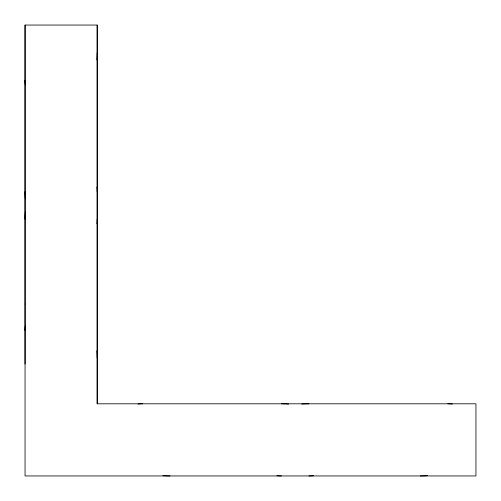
<?xml version="1.0" encoding="UTF-8"?>
<svg xmlns="http://www.w3.org/2000/svg" width="501" height="501" viewBox="0 0 501 501"><rect width="100%" height="100%" fill="white"/><g stroke="black" fill="none" stroke-linecap="round" stroke-linejoin="round"><path stroke-width="0.75" d="M25.05 25.05L25.056 475.95L475.95 475.95L475.95 403.806L97.194 403.806L97.194 25.05L25.05 25.05L25.05 303.844M25.05 364.089L25.05 304.188M97.194 403.806L97.194 25.05M97.188 219.137A19.614 1.96 84.2 0 1 96.925 223.709M25.319 198.878A19.614 1.96 84.2 0 1 25.056 191.683M97.188 52.805A19.614 1.96 -84.2 0 1 96.925 60.001M25.319 84.832A19.614 1.96 -84.2 0 1 25.056 80.26M96.925 187.111A19.614 1.96 -84.2 0 1 97.188 191.683M25.056 219.137A19.614 1.96 -84.2 0 1 25.319 211.942M281.456 403.812A19.614 1.96 5.8 0 1 288.657 404.075M313.488 475.681A19.614 1.96 5.8 0 1 308.917 475.944M138.007 404.075A19.614 1.96 5.8 0 1 142.578 403.812M170.039 475.944A19.614 1.96 5.8 0 1 162.844 475.681M301.721 404.075A19.614 1.96 -5.8 0 1 308.917 403.812M281.456 475.944A19.614 1.96 -5.8 0 1 276.884 475.681M96.925 350.819A19.614 1.96 84.2 0 1 97.188 358.015M25.056 330.56A19.614 1.96 84.2 0 1 25.319 325.988M447.794 403.812A19.614 1.96 -5.8 0 1 452.365 404.075M427.535 475.681A19.614 1.96 -5.8 0 1 420.333 475.944"/></g></svg>
